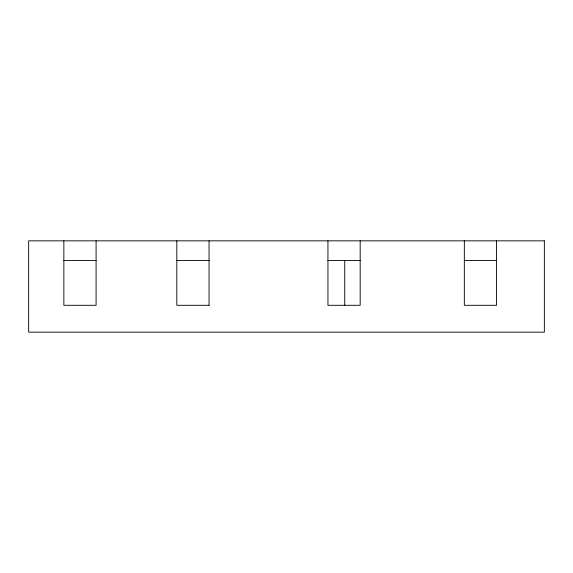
<?xml version="1.0" encoding="UTF-8"?>
<svg xmlns="http://www.w3.org/2000/svg" width="573" height="573" viewBox="0 0 573 573"><rect width="100%" height="100%" fill="white"/><g stroke="black" fill="none" stroke-linecap="round" stroke-linejoin="round"><path stroke-width="0.86" d="M63.854 260.536L96.085 260.536M176.821 260.536L209.181 260.536M327.942 260.536L360.173 260.536M464.338 260.536L496.569 260.536M209.181 305.302L176.821 305.302L176.821 240.839M496.569 240.839L496.569 305.302L464.338 305.302L464.338 240.839M360.173 240.839L360.173 305.302L327.942 305.302L327.942 240.839M344.738 260.536L344.738 305.302M209.052 240.839L209.052 305.302M96.085 240.839L96.085 305.302L63.854 305.302L63.854 240.839M544.35 240.839L28.65 240.839L28.65 332.161L544.35 332.161L544.35 240.839"/></g></svg>
